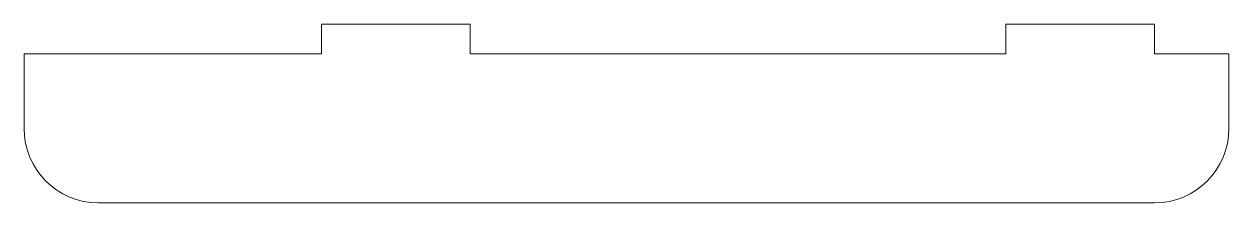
# Model space of a CAD drawing. Header units: millimetres. Extents: x -22 to 140, y -24 to 0.
import ezdxf

# ---------------------------------------------------------------- set-up
doc = ezdxf.new("R2010")
doc.units = ezdxf.units.MM

msp = doc.modelspace()

# ---------------------------------------------------------------- linework, layer by layer
at = {"color": 7, "linetype": 'Continuous', "lineweight": 15}
for p, q in [((17.9, -4), (17.9, 0)), ((17.9, 0), (37.9, 0)), ((37.9, 0), (37.9, -4)), ((110, -4), (110, 0)), ((110, 0), (130, 0)), ((130, 0), (130, -4)), ((-22.1, -4), (17.9, -4)), ((-22.1, -14), (-22.1, -4)), ((37.9, -4), (110, -4)), ((130, -4), (140, -4)), ((140, -4), (140, -14)), ((130, -24), (-12.1, -24))]:
    msp.add_line(p, q, dxfattribs=at)
for centre, start, end in [((-12.1, -14), 180, 270), ((130, -14), 270, 0)]:
    msp.add_arc(centre, 10, start, end, dxfattribs=at)

doc.saveas('drawing.dxf')
